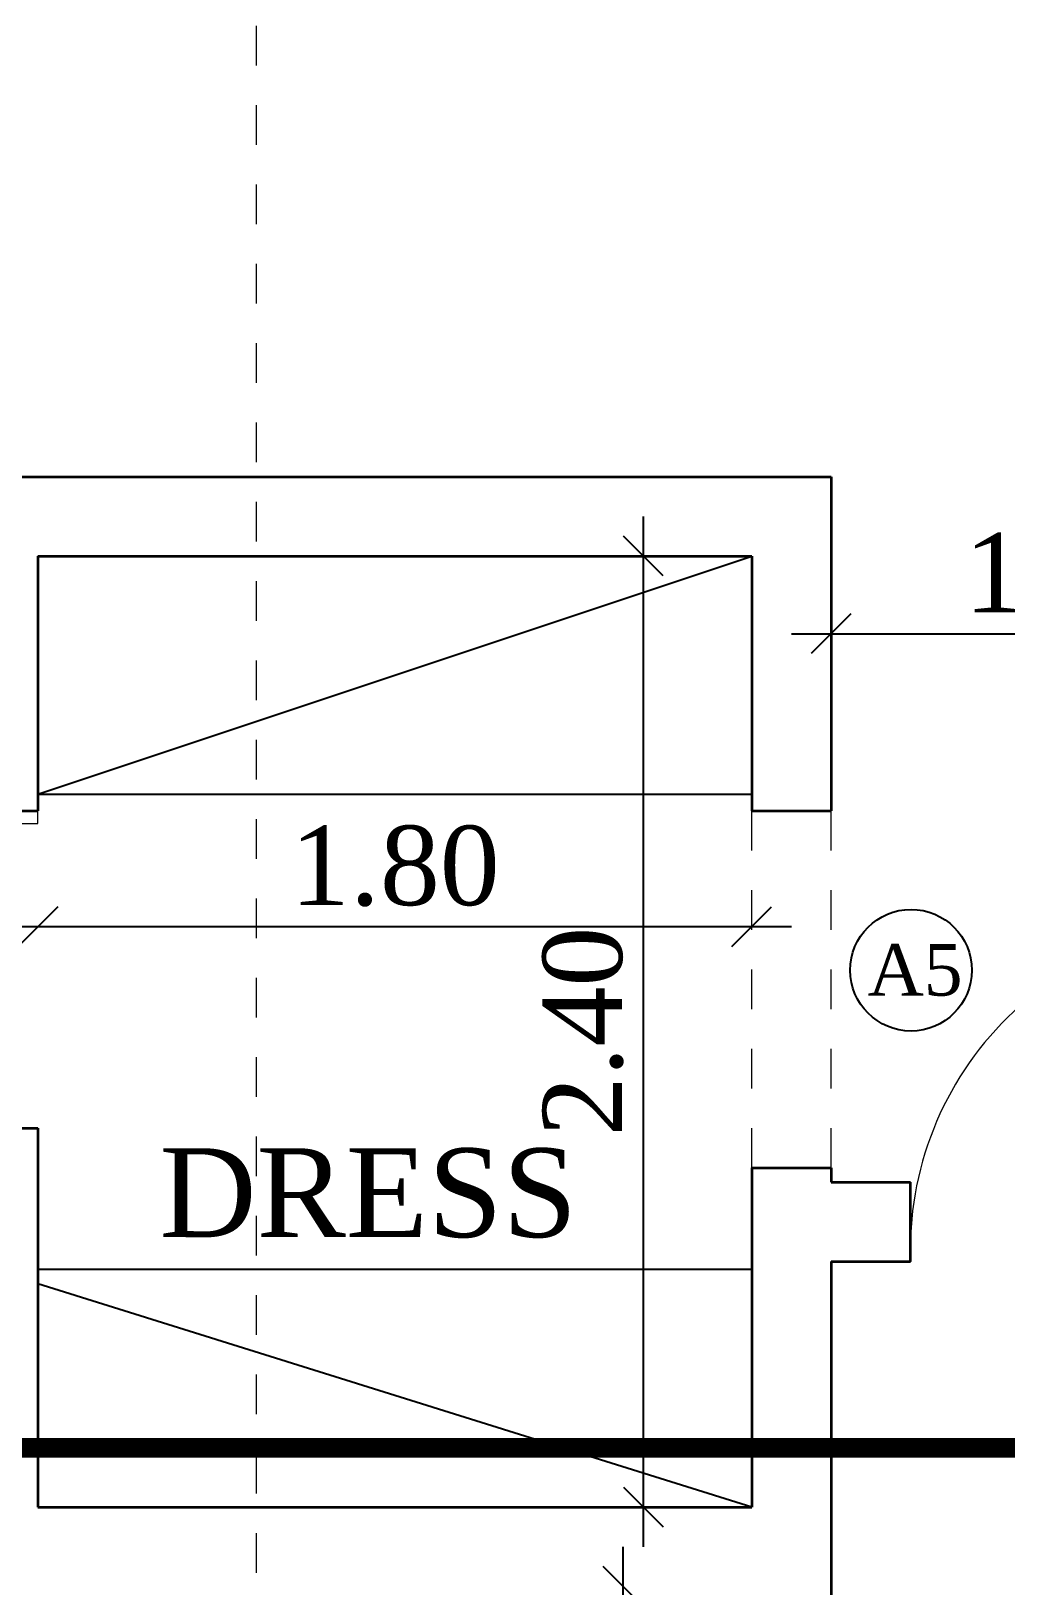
# Model space of a CAD drawing. Header units: metres. Extents: x 503482 to 1007323, y 2781056 to 5562345.
# Drawn here: x 503488.749 to 503491.207, y 2781134.975 to 2781138.895 of the extents above; entities that cross this region are included whole.
import ezdxf

# ---------------------------------------------------------------- set-up
doc = ezdxf.new("R2010")
doc.units = ezdxf.units.M
doc.header["$LTSCALE"] = 10
doc.header["$MEASUREMENT"] = 0
doc.header["$PDMODE"] = 3
doc.linetypes.add('1013-Lower$0$CACHE', pattern=[0.375, 0.25, -0.125])
doc.linetypes.add('HIDDEN', pattern=[0.375, 0.25, -0.125])
doc.layers.get('0').update_dxf_attribs({"linetype": 'CONTINUOUS'})
doc.layers.get('DEFPOINTS').update_dxf_attribs({"linetype": 'CONTINUOUS'})
for name, color, linetype, lineweight in [('01 wall', 4, 'CONTINUOUS', 35), ('01_WALLS', 7, 'CONTINUOUS', 25), ('TEXT', 254, 'CONTINUOUS', 13), ('WALL', 7, 'CONTINUOUS', 30)]:
    doc.layers.add(name, color=color, linetype=linetype, lineweight=lineweight)
doc.layers.add('FUR', color=31, linetype='CONTINUOUS')
doc.styles.add('AREAL', font='times.ttf')
doc.dimstyles.new('bdc-1-100-A', dxfattribs={"dimtxt": 0.2, "dimasz": 0.1, "dimexe": 0, "dimexo": 0, "dimgap": 0.05, "dimtad": 1, "dimzin": 7, "dimdsep": 46, "dimtxsty": 'AREAL', "dimblk": 'OBLIQUE', "dimcen": 0.001, "dimdle": 0.1, "dimse1": 1, "dimse2": 1, "dimclrd": 15, "dimclre": 8, "dimclrt": 3, "dimadec": 0, "dimazin": 0, "dimtfac": 1, "dimtix": 1, "dimtmove": 2, "dimatfit": 3, "dimldrblk": 'OBLIQUE', "dimfxl": 0.1, "dimtolj": 1, "dimtzin": 0, "dimlwe": 5, "dimarcsym": 0})

# ---------------------------------------------------------------- blocks, each defined once
blk = doc.blocks.new('_Oblique')
at = {"color": 0, "linetype": 'ByBlock', "lineweight": -2}
blk.add_line((-0.5, -0.5), (0.5, 0.5), dxfattribs=at)
blk = doc.blocks.new('*D919')
at = {"layer": '01_WALLS', "color": 15, "linetype": 'Continuous', "lineweight": -2, "ltscale": 0.04, "transparency": 16777216}
blk.add_line((503487.4853, 2781137.6715), (503487.4853, 2781142.0681), dxfattribs=at)
at = {"layer": 'DEFPOINTS', "color": 0, "ltscale": 0.04, "transparency": 16777216}
for p in [(503487.4853, 2781141.9681), (503487.8167, 2781141.9681), (503489.0586, 2781137.7715)]:
    blk.add_point(p, dxfattribs=at)
at = {"layer": '01_WALLS', "color": 15, "lineweight": -2, "ltscale": 0.04, "transparency": 16777216, "xscale": 0.1, "yscale": 0.1, "zscale": 0.1}
for p, rotation in [((503487.4853, 2781141.9681), 90), ((503487.4853, 2781137.7715), 270)]:
    blk.add_blockref('_Oblique', p, dxfattribs=dict(at, rotation=rotation))
at = {"layer": '01_WALLS', "color": 3, "lineweight": 5, "ltscale": 0.04, "transparency": 16777216, "insert": (503487.3333, 2781139.8698), "char_height": 0.2, "attachment_point": 5, "rotation": 90, "style": 'AREAL'}
blk.add_mtext('\\A1;4.20', dxfattribs=at)
blk = doc.blocks.new('A$C155168EF')
at = {"layer": '01_WALLS', "color": 1, "linetype": 'Continuous', "lineweight": 0, "ltscale": 24}
blk.add_lwpolyline([(1.42, 34.08), (0, 34.08), (0, 0.04), (1.42, 0.04)], close=True, dxfattribs=at)
blk.add_arc((3.11, 32.91), 32.91, 267.0463, 2.0429, dxfattribs=at)
blk = doc.blocks.new('*D931')
at = {"layer": '01_WALLS', "color": 15, "linetype": 'Continuous', "lineweight": -2, "ltscale": 0.04, "transparency": 16777216}
for p, q in [((503490.2418, 2781135.074), (503490.2418, 2781134.0823)), ((503490.2418, 2781132.4765), (503490.2418, 2781133.4823))]:
    blk.add_line(p, q, dxfattribs=at)
at = {"layer": 'DEFPOINTS', "color": 0, "ltscale": 0.04, "transparency": 16777216}
for p in [(503489.5142, 2781134.974), (503489.5142, 2781132.5765), (503490.2418, 2781132.5765)]:
    blk.add_point(p, dxfattribs=at)
at = {"layer": '01_WALLS', "color": 15, "lineweight": -2, "ltscale": 0.04, "transparency": 16777216, "xscale": 0.1, "yscale": 0.1, "zscale": 0.1}
for p, rotation in [((503490.2418, 2781134.974), 90), ((503490.2418, 2781132.5765), 270)]:
    blk.add_blockref('_Oblique', p, dxfattribs=dict(at, rotation=rotation))
at = {"layer": '01_WALLS', "color": 3, "lineweight": 5, "ltscale": 0.04, "transparency": 16777216, "insert": (503490.2418, 2781133.7823), "char_height": 0.2, "attachment_point": 5, "rotation": 90, "style": 'AREAL'}
blk.add_mtext('\\A1;2.40', dxfattribs=at)
blk = doc.blocks.new('*D933')
at = {"layer": '01_WALLS', "color": 15, "linetype": 'Continuous', "lineweight": -2, "ltscale": 0.04, "transparency": 16777216}
blk.add_line((503490.2935, 2781135.074), (503490.2935, 2781137.6715), dxfattribs=at)
at = {"layer": 'DEFPOINTS', "color": 0, "ltscale": 0.04, "transparency": 16777216}
for p in [(503490.0941, 2781137.5715), (503490.2935, 2781137.5715), (503490.0463, 2781135.174)]:
    blk.add_point(p, dxfattribs=at)
at = {"layer": '01_WALLS', "color": 15, "lineweight": -2, "ltscale": 0.04, "transparency": 16777216, "xscale": 0.1, "yscale": 0.1, "zscale": 0.1}
for p, rotation in [((503490.2935, 2781137.5715), 90), ((503490.2935, 2781135.174), 270)]:
    blk.add_blockref('_Oblique', p, dxfattribs=dict(at, rotation=rotation))
at = {"layer": '01_WALLS', "color": 3, "lineweight": 5, "ltscale": 0.04, "transparency": 16777216, "insert": (503490.1415, 2781136.3727), "char_height": 0.2, "attachment_point": 5, "rotation": 90, "style": 'AREAL'}
blk.add_mtext('\\A1;2.40', dxfattribs=at)
blk = doc.blocks.new('*D934')
at = {"layer": '01_WALLS', "color": 15, "linetype": 'Continuous', "lineweight": -2, "ltscale": 0.04, "transparency": 16777216}
blk.add_line((503488.6667, 2781136.6373), (503490.6667, 2781136.6373), dxfattribs=at)
at = {"layer": 'DEFPOINTS', "color": 0, "ltscale": 0.04, "transparency": 16777216}
for p in [(503488.7667, 2781136.8788), (503490.5667, 2781136.6373), (503490.5667, 2781136.122)]:
    blk.add_point(p, dxfattribs=at)
at = {"layer": '01_WALLS', "color": 15, "lineweight": -2, "ltscale": 0.04, "transparency": 16777216, "xscale": 0.1, "yscale": 0.1, "zscale": 0.1, "rotation": 180}
blk.add_blockref('_Oblique', (503488.7667, 2781136.6373), dxfattribs=at)
at = {"layer": '01_WALLS', "color": 15, "lineweight": -2, "ltscale": 0.04, "transparency": 16777216, "xscale": 0.1, "yscale": 0.1, "zscale": 0.1}
blk.add_blockref('_Oblique', (503490.5667, 2781136.6373), dxfattribs=at)
at = {"layer": '01_WALLS', "color": 3, "lineweight": 5, "ltscale": 0.04, "transparency": 16777216, "insert": (503489.6667, 2781136.7893), "char_height": 0.2, "attachment_point": 5, "style": 'AREAL'}
blk.add_mtext('\\A1;1.80', dxfattribs=at)
blk = doc.blocks.new('*D941')
at = {"layer": '01_WALLS', "color": 15, "linetype": 'Continuous', "lineweight": -2, "ltscale": 0.04, "transparency": 16777216}
blk.add_line((503490.6667, 2781137.3755), (503492.0667, 2781137.3755), dxfattribs=at)
at = {"layer": 'DEFPOINTS', "color": 0, "ltscale": 0.04, "transparency": 16777216}
for p in [(503490.7667, 2781137.3755), (503491.9667, 2781137.3755), (503491.9667, 2781137.0101)]:
    blk.add_point(p, dxfattribs=at)
at = {"layer": '01_WALLS', "color": 15, "lineweight": -2, "ltscale": 0.04, "transparency": 16777216, "xscale": 0.1, "yscale": 0.1, "zscale": 0.1, "rotation": 180}
blk.add_blockref('_Oblique', (503490.7667, 2781137.3755), dxfattribs=at)
at = {"layer": '01_WALLS', "color": 15, "lineweight": -2, "ltscale": 0.04, "transparency": 16777216, "xscale": 0.1, "yscale": 0.1, "zscale": 0.1}
blk.add_blockref('_Oblique', (503491.9667, 2781137.3755), dxfattribs=at)
at = {"layer": '01_WALLS', "color": 3, "lineweight": 5, "ltscale": 0.04, "transparency": 16777216, "insert": (503491.3667, 2781137.5276), "char_height": 0.2, "attachment_point": 5, "style": 'AREAL'}
blk.add_mtext('\\A1;1.20', dxfattribs=at)
blk = doc.blocks.new('ERTES')
at = {"layer": '01_WALLS', "color": 6, "linetype": 'HIDDEN', "lineweight": 0, "ltscale": 0.04}
blk.add_line((503353.4084, 2781304.8426), (503353.4084, 2781297.2609), dxfattribs=at)
blk = doc.blocks.new('TRTRT')
at = {"layer": '01_WALLS'}
blk.add_blockref('ERTES', (0, 0), dxfattribs=at)
blk = doc.blocks.new('TYTY')
at = {"layer": 'WALL', "color": 5, "linetype": '1013-Lower$0$CACHE', "lineweight": 5, "ltscale": 0.3, "const_width": 0.05}
blk.add_lwpolyline([(503328.9582, 2781263.2191), (503329.4556, 2781264.3468), (503329.4556, 2781263.2191), (503306.9301, 2781263.2191), (503306.9301, 2781264.399), (503307.2956, 2781263.2191)], dxfattribs=at)
blk = doc.blocks.new('U87Y787Y68')
at = {"layer": '01_WALLS', "color": 141, "ltscale": 0.04}
blk.add_circle((503296.8019, 2780965.7816), 0.1533, dxfattribs=at)
at = {"layer": 'TEXT', "color": 20, "lineweight": 25, "style": 'AREAL'}
blk.add_text('A5', height=0.12991, dxfattribs=at).set_placement((503296.6923, 2780965.7177))

msp = doc.modelspace()

# ---------------------------------------------------------------- linework, layer by layer
at = {"layer": '01 wall'}
for p, q in [((503486.6667, 2781137.7715), (503490.7667, 2781137.7715)), ((503490.7667, 2781137.7715), (503490.7667, 2781136.9288)), ((503488.7667, 2781137.5715), (503490.5667, 2781137.5715)), ((503488.7667, 2781137.5715), (503488.7667, 2781136.9288)), ((503490.5667, 2781137.5715), (503490.5667, 2781136.9288)), ((503488.5667, 2781136.9288), (503488.7667, 2781136.9288)), ((503490.5667, 2781136.9288), (503490.7667, 2781136.9288)), ((503488.5667, 2781136.1288), (503488.7667, 2781136.1288)), ((503488.7667, 2781136.1288), (503488.7667, 2781135.174)), ((503490.5667, 2781136.0288), (503490.5667, 2781135.174)), ((503490.5667, 2781136.0288), (503490.7667, 2781136.0288)), ((503490.7667, 2781136.0288), (503490.7667, 2781135.9927)), ((503490.7667, 2781135.9927), (503490.9667, 2781135.9927)), ((503490.9667, 2781135.7927), (503490.9667, 2781135.9927)), ((503490.7667, 2781135.7927), (503490.7667, 2781134.2952)), ((503490.7667, 2781135.7927), (503490.9667, 2781135.7927)), ((503488.7667, 2781135.174), (503490.5667, 2781135.174))]:
    msp.add_line(p, q, dxfattribs=at)
at = {"layer": '01_WALLS', "color": 2, "linetype": 'HIDDEN', "lineweight": 0, "ltscale": 0.04}
for p, q in [((503490.5667, 2781136.0288), (503490.5667, 2781136.9288)), ((503490.7667, 2781136.0288), (503490.7667, 2781136.9288))]:
    msp.add_line(p, q, dxfattribs=at)
at = {"layer": 'FUR'}
for p, q in [((503488.7667, 2781136.9715), (503490.5667, 2781137.5715)), ((503488.7667, 2781136.9715), (503490.5667, 2781136.9715)), ((503488.7667, 2781135.774), (503490.5667, 2781135.774)), ((503490.5667, 2781135.174), (503488.7667, 2781135.7365))]:
    msp.add_line(p, q, dxfattribs=at)

# ---------------------------------------------------------------- block references
at = {"layer": '01_WALLS'}
for name, p in [('TYTY', (175.4893, -127.896)), ('TRTRT', (135.9082, -165.5345))]:
    msp.add_blockref(name, p, dxfattribs=at)
at = {"layer": '01_WALLS', "color": 3}
msp.add_blockref('U87Y787Y68', (194.1662, 170.7457), dxfattribs=at)
at = {"layer": 'WALL', "color": 4, "ltscale": 20}
for p, xscale, yscale, zscale, rotation in [((503488.0094, 2781136.9287), 0.02222218792340378, 0.02222218792340378, 0.02222218792340378, 270.0024793755533), ((503491.8666, 2781136.6447), 0.02500000000007276, 0.02500000000007276, 0.02500000000007276, 180.0024793755532)]:
    msp.add_blockref('A$C155168EF', p, dxfattribs=dict(at, xscale=xscale, yscale=yscale, zscale=zscale, rotation=rotation))

# ---------------------------------------------------------------- texts
at = {"layer": 'TEXT', "color": 1, "lineweight": 25, "style": 'AREAL'}
msp.add_text('DRESS', height=0.224, dxfattribs=at).set_placement((503489.0733, 2781135.8546))

# ---------------------------------------------------------------- dimensions: what is measured, and where the dimension line sits
at = {"layer": '01_WALLS', "lineweight": 5, "ltscale": 0.04}
for base, p1, p2, picture, middle in [((503487.4853, 2781141.9681), (503489.0586, 2781137.7715), (503487.8167, 2781141.9681), '*D919', (503487.3333, 2781139.8698)), ((503490.2935, 2781137.5715), (503490.0463, 2781135.174), (503490.0941, 2781137.5715), '*D933', (503490.1415, 2781136.3727))]:
    dim = msp.add_linear_dim(base=base, p1=p1, p2=p2, angle=90, dimstyle='bdc-1-100-A', override={"dimfxl": 0.125, "dimfxlon": 1, "dimarcsym": 1}, dxfattribs=at)
    dim.commit()
    dim.dimension.update_dxf_attribs({"geometry": picture, "text_midpoint": middle})
for base, p1, p2, picture, middle in [((503491.9667, 2781137.3755), (503490.7667, 2781137.3755), (503491.9667, 2781137.0101), '*D941', (503491.3667, 2781137.5276)), ((503490.5667, 2781136.6373), (503488.7667, 2781136.8788), (503490.5667, 2781136.122), '*D934', (503489.6667, 2781136.7893))]:
    dim = msp.add_linear_dim(base=base, p1=p1, p2=p2, dimstyle='bdc-1-100-A', override={"dimfxl": 0.125, "dimfxlon": 1, "dimarcsym": 1}, dxfattribs=at)
    dim.commit()
    dim.dimension.update_dxf_attribs({"geometry": picture, "text_midpoint": middle})
dim = msp.add_linear_dim(base=(503490.2418, 2781132.5765), p1=(503489.5142, 2781134.974), p2=(503489.5142, 2781132.5765), angle=90, dimstyle='bdc-1-100-A', override={"dimfxl": 0.125, "dimfxlon": 1, "dimarcsym": 1}, dxfattribs=at)
dim.commit()
dim.dimension.update_dxf_attribs({"geometry": '*D931', "text_midpoint": (503490.2418, 2781133.7823), "dimtype": 160})

doc.saveas('drawing.dxf')
